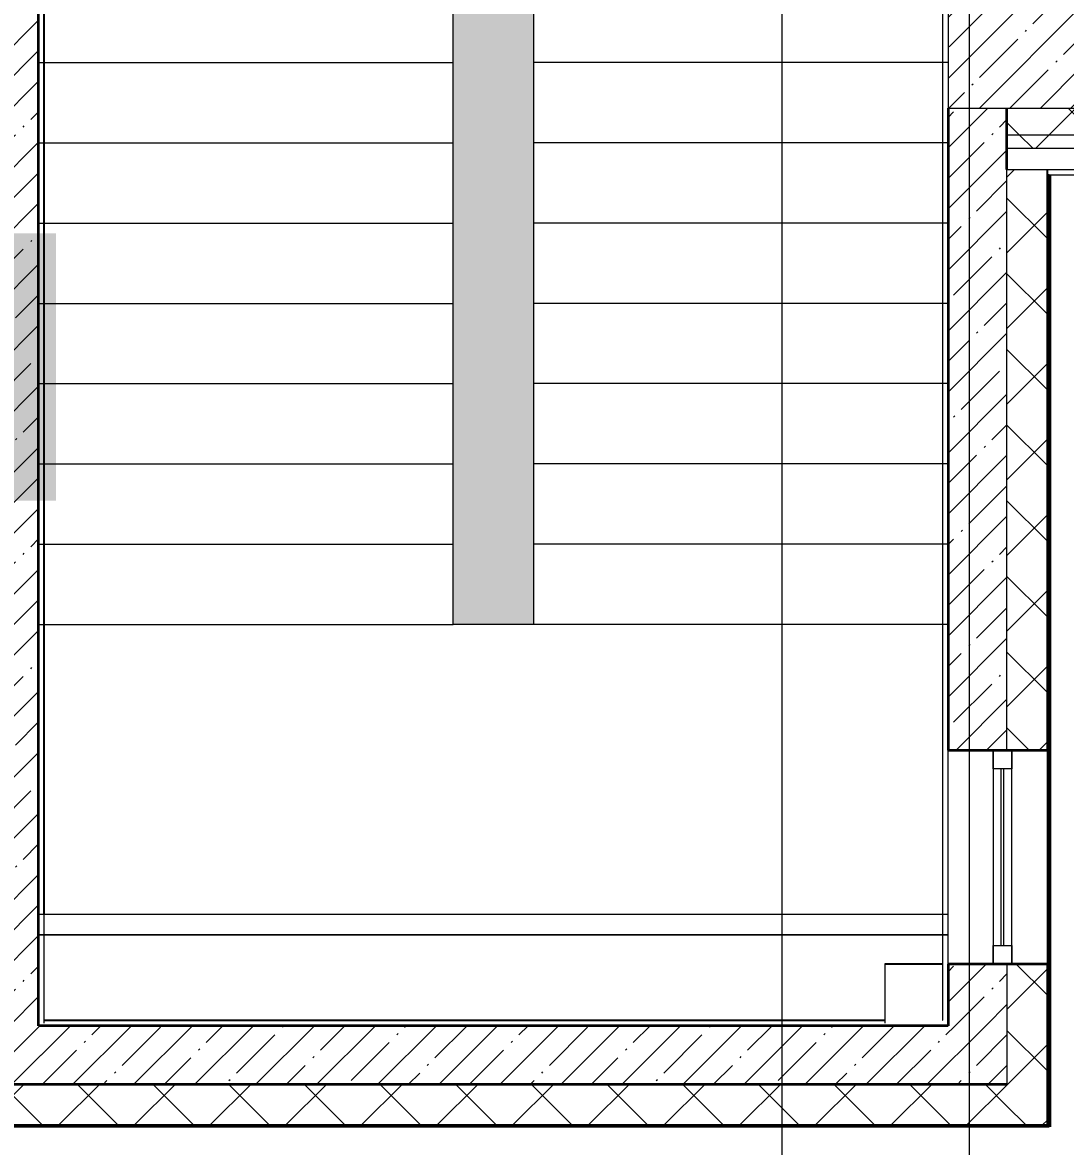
# Model space of a CAD drawing. Header units: millimetres. Extents: x 3914 to 443608, y -156176 to 78197.
# Drawn here: x 387440 to 391339, y -146308 to -142107 of the extents above; entities that cross this region are included whole.
import ezdxf

# ---------------------------------------------------------------- set-up
doc = ezdxf.new("R2010")
doc.units = ezdxf.units.MM
for name, color, linetype, lineweight in [('0) клиннинг', 90, 'Continuous', 60), ('A-GLAZ', 7, 'Continuous', 9), ('A-GLAZ-1', 7, 'Continuous', 5), ('A-WALL', 7, 'Continuous', 5), ('A-WALL-1', 7, 'Continuous', 35), ('I-WALL', 7, 'Continuous', 5), ('S-COLS', 7, 'Continuous', 9), ('S-COLS-1', 7, 'Continuous', 5), ('S-STRS', 7, 'Continuous', 9), ('Оси', 7, 'Continuous', 9)]:
    doc.layers.add(name, color=color, linetype=linetype, lineweight=lineweight)
doc.layers.add('A-AREA-PATT-3', color=7, linetype='Continuous', lineweight=5, true_color=0xe6fae8, transparency=1)
doc.layers.add('A-WALL-FNSH-1', color=9, linetype='Continuous', lineweight=5, true_color=0x808080)
doc.styles.add('СПДС', font='ГОСТ тип А.ttf', dxfattribs={"width": 0.9})
pattern_1 = [(45, (315419.7, -145976.68), (-141.42136, 141.42136), []), (135, (315419.7, -145976.68), (-141.42136, -141.42136), [])]
pattern_2 = [(45, (315419.7, -145976.68), (-114.04925, 114.04925), []), (45, (315533.75, -145976.68), (-114.04925, 114.04925), [201.612, -40.322, 6.706, -33.617])]

# ---------------------------------------------------------------- blocks, each defined once
blk = doc.blocks.new('BSC_Колонна _Прямоугольная - 500х500-V524-Объем проектирования 3 этажа')
at = {"layer": 'S-COLS-1'}
h = blk.add_hatch(dxfattribs=at)
h.set_pattern_fill('FP_17', color=256, style=0, pattern_type=2)
h.set_pattern_definition([(45, (-75730, -3800), (-114.04925, 114.04925), []), (45, (-75615.95, -3800), (-114.04925, 114.04925), [201.613, -40.323, 6.706, -33.617])])
h.paths.add_polyline_path([(-30, -250), (250, -250), (250, 250), (-250, 250), (-250, -250), (-42.6, -250)])
for p, q in [((250, 250), (-250, 250)), ((-250, 250), (-250, -250)), ((250, -250), (250, 250)), ((-250, -250), (250, -250))]:
    blk.add_line(p, q, dxfattribs=at)
blk = doc.blocks.new('120_Окно_СКБ_1Ст - 120_Окно_СКБ_1Ст 800х2500 EI30-23532001-Объем проектирования 3 этажа')
at = {"layer": 'A-GLAZ'}
for p, q in [((-400, -127), (-400, -57)), ((-400, -57), (-330, -57)), ((-330, -57), (-330, -127)), ((330, -127), (330, -57)), ((330, -57), (400, -57)), ((400, -57), (400, -127)), ((-330, -127), (-400, -127)), ((400, -127), (330, -127))]:
    blk.add_line(p, q, dxfattribs=at)
at = {"layer": 'A-GLAZ-1'}
for p, q in [((400, -57), (-400, -57)), ((330, -87), (-330, -87)), ((330, -97), (-330, -97)), ((-400, -127), (400, -127))]:
    blk.add_line(p, q, dxfattribs=at)
blk = doc.blocks.new('Зашивка приборов отопления38 - Зашивка приборов отопления-33325280-Объем проектирования 3 этажа')
at = {"layer": 'A-WALL'}
for p, q in [((120704.7, 18041.2), (120704.7, 17931.2)), ((120704.7, 17931.2), (124104.7, 17931.2)), ((124104.7, 17931.2), (120704.7, 17931.2)), ((120704.7, 17931.2), (120704.7, 17856.2)), ((120704.7, 17856.2), (124104.7, 17856.2))]:
    blk.add_line(p, q, dxfattribs=at)

msp = doc.modelspace()

# ---------------------------------------------------------------- hatches: boundary and pattern name
at = {"layer": 'A-AREA-PATT-3'}
msp.add_hatch(color=256, dxfattribs=at).paths.add_polyline_path([(389049.7, -144356.7), (389349.7, -144356.7), (389349.7, -140456.7), (389049.7, -140456.7), (389049.7, -144066.4)])
at = {"layer": 'A-WALL'}
h = msp.add_hatch(dxfattribs=at)
h.set_pattern_fill('FP_24', color=256, style=0, pattern_type=2)
h.set_pattern_definition(pattern_1)
h.paths.add_polyline_path([(399899.7, -142526.7), (400121.3, -142526.7), (400119.7, -142426.7), (399519.7, -142426.7), (399519.7, -142526.7), (399896.6, -142526.7)])
h.paths.add_polyline_path([(398619.7, -142526.7), (398619.7, -142426.7), (397719.7, -142426.7), (397721, -142526.7), (398536.8, -142526.7)])
h.paths.add_polyline_path([(396289.7, -142526.7), (396819.7, -142526.7), (396819.7, -142426.7), (395499.7, -142426.7), (395499.7, -142526.7), (396269.7, -142526.7)])
h.paths.add_polyline_path([(392282.1, -142526.7), (392499.7, -142526.7), (392499.7, -142426.7), (391119.7, -142426.7), (391119.7, -142526.7), (391419.7, -142526.7)])
h = msp.add_hatch(dxfattribs=at)
h.set_pattern_fill('FP_24', color=256, style=0, pattern_type=2)
h.set_pattern_definition(pattern_1)
h.paths.add_polyline_path([(399896.6, -142576.7), (400221.3, -142576.7), (400221.3, -142526.7), (399519.7, -142526.7), (399519.7, -142576.7)])
h.paths.add_polyline_path([(397719.7, -142576.7), (398619.7, -142576.7), (398619.7, -142526.7), (397719.7, -142526.7), (397719.7, -142546.2)])
h.paths.add_polyline_path([(396633.2, -142576.7), (396819.7, -142576.7), (396819.7, -142526.7), (395499.7, -142526.7), (395499.7, -142576.7), (395545.5, -142576.7)])
h.paths.add_polyline_path([(392499.7, -142576.7), (392499.7, -142526.7), (391119.7, -142526.7), (391119.7, -142576.7), (392282.1, -142576.7)])
h = msp.add_hatch(dxfattribs=at)
h.set_pattern_fill('FP_24', color=256, style=0, pattern_type=2)
h.set_pattern_definition(pattern_1)
h.paths.add_polyline_path([(391269.7, -146226.7), (391269.7, -145626.7), (391119.7, -145626.7), (391119.7, -146226.7)])
h.paths.add_polyline_path([(391269.7, -144826.7), (391269.7, -142656.7), (391119.7, -142656.7), (391119.7, -144826.7)])
h = msp.add_hatch(dxfattribs=at)
h.set_pattern_fill('FP_24', color=256, style=0, pattern_type=2)
h.set_pattern_definition(pattern_1)
h.paths.add_polyline_path([(390899.7, -146226.7), (391119.7, -146226.7), (391119.7, -146076.7), (386979.7, -146076.7), (386979.7, -146226.7), (389349.7, -146226.7)])
h.paths.add_polyline_path([(386027.4, -146226.7), (386079.7, -146226.7), (386079.7, -146076.7), (382479.7, -146076.7), (382479.7, -146226.7), (385755.5, -146226.7)])
h.paths.add_polyline_path([(381329.7, -146226.7), (381579.7, -146226.7), (381579.7, -146076.7), (380579.7, -146076.7), (380579.7, -146226.7), (380860.5, -146226.7)])
h.paths.add_polyline_path([(379129.7, -146226.7), (379679.7, -146226.7), (379679.7, -146076.7), (379129.7, -146076.7), (379129.7, -146094.7)])
h.paths.add_polyline_path([(376829.7, -146226.7), (377029.7, -146226.7), (377029.7, -146076.7), (376329.7, -146076.7), (376329.7, -146226.7)])
h.paths.add_polyline_path([(372702.2, -146226.7), (373229.7, -146226.7), (373229.7, -146076.7), (372046.8, -146076.7), (372046.8, -146226.7), (372329.7, -146226.7)])
at = {"layer": 'I-WALL'}
h = msp.add_hatch(dxfattribs=at)
h.set_pattern_fill('FP_1', color=256, style=0, pattern_type=2)
h.set_pattern_definition(pattern_2)
h.paths.add_polyline_path([(390899.7, -145856.7), (391119.7, -145856.7), (391119.7, -145626.7), (390899.7, -145626.7), (390899.7, -145836.7)])
h.paths.add_polyline_path([(390899.7, -144826.7), (391119.7, -144826.7), (391119.7, -142426.7), (390899.7, -142426.7), (390899.7, -144356.7)])
h.paths.add_polyline_path([(390899.7, -141926.7), (391119.7, -141926.7), (391119.7, -138076.7), (390899.7, -138076.7), (390899.7, -141492.9)])
h = msp.add_hatch(dxfattribs=at)
h.set_pattern_fill('FP_1', color=256, style=0, pattern_type=2)
h.set_pattern_definition(pattern_2)
h.paths.add_polyline_path([(387279.8, -145856.7), (387499.7, -145856.7), (387499.7, -138296.7), (387279.7, -138296.7), (387279.7, -145856.7)])
h = msp.add_hatch(dxfattribs=at)
h.set_pattern_fill('FP_1', color=256, style=0, pattern_type=2)
h.set_pattern_definition(pattern_2)
h.paths.add_polyline_path([(389349.7, -146076.7), (391119.7, -146076.7), (391119.7, -145856.7), (387279.7, -145856.7), (387279.7, -146076.7), (389049.7, -146076.7)])

# ---------------------------------------------------------------- linework, layer by layer
at = {"layer": '0) клиннинг'}
msp.add_lwpolyline([(391277.7, -146234.7), (391277.7, -142676.7)], dxfattribs=at)
at = {"layer": 'A-WALL'}
for p, q in [((391119.7, -142526.7), (392499.7, -142526.7)), ((391119.7, -142576.7), (392499.7, -142576.7)), ((391119.7, -142656.7), (392499.7, -142656.7)), ((391119.7, -144826.7), (391119.7, -142656.7)), ((391269.7, -144826.7), (391269.7, -142656.7)), ((391272.7, -144826.7), (391272.7, -142656.7)), ((391277.7, -142676.7), (391272.7, -142676.7)), ((390878.7, -145626.7), (390878.7, -145625.7)), ((391119.7, -145626.7), (391119.7, -146076.7)), ((391269.7, -146226.7), (391269.7, -145626.7)), ((391272.7, -146229.7), (391272.7, -145626.7)), ((387520.7, -145836.7), (387520.7, -145837.7)), ((386979.7, -146226.7), (391269.7, -146226.7)), ((386979.7, -146229.7), (391272.7, -146229.7))]:
    msp.add_line(p, q, dxfattribs=at)
at = {"layer": 'A-WALL-1'}
for p, q in [((387499.7, -145856.7), (387499.7, -138296.7)), ((390899.7, -142426.7), (390899.7, -144826.7)), ((391119.7, -142656.7), (391119.7, -142426.7)), ((390899.7, -144826.7), (391269.7, -144826.7)), ((391269.7, -145626.7), (390899.7, -145626.7)), ((390899.7, -145626.7), (390899.7, -145856.7)), ((390899.7, -145856.7), (387499.7, -145856.7)), ((391119.7, -146076.7), (386979.7, -146076.7))]:
    msp.add_line(p, q, dxfattribs=at)
at = {"layer": 'A-WALL-FNSH-1'}
for p, q in [((387519.7, -138316.7), (387519.7, -145846.7)), ((387520.7, -145836.7), (387520.7, -138317.7)), ((390878.7, -138317.7), (390878.7, -145625.7)), ((390879.7, -145836.2), (390879.7, -138316.7)), ((391277.7, -144826.7), (391277.7, -142676.7)), ((391277.7, -142676.7), (392499.7, -142676.7)), ((391269.7, -144826.7), (391277.7, -144826.7)), ((390663.7, -145625.7), (390663.7, -145836.7)), ((390878.7, -145625.7), (390663.7, -145625.7)), ((390664.7, -145846.7), (390664.7, -145626.7)), ((390664.7, -145626.7), (390878.7, -145626.7)), ((390878.7, -145626.7), (390878.7, -145836.2)), ((391277.7, -145626.7), (391269.7, -145626.7)), ((391277.7, -146234.7), (391277.7, -145626.7)), ((390663.7, -145836.7), (387520.7, -145836.7)), ((387520.7, -145846.7), (387520.7, -145837.7)), ((387520.7, -145837.7), (390663.7, -145837.7)), ((390663.7, -145837.7), (390663.7, -145846.7)), ((390878.7, -145836.2), (390879.7, -145836.2)), ((387519.7, -145846.7), (387520.7, -145846.7)), ((390663.7, -145846.7), (390664.7, -145846.7)), ((386979.7, -146234.7), (391277.7, -146234.7))]:
    msp.add_line(p, q, dxfattribs=at)
at = {"layer": 'I-WALL'}
for p, q in [((387520.1, -145441.7), (387520.1, -138317.7)), ((387521.1, -138317.7), (387521.1, -145441.7)), ((387520.1, -144346.2), (387521.1, -144346.2)), ((387520.1, -144666.7), (387521.1, -144666.7))]:
    msp.add_line(p, q, dxfattribs=at)
at = {"layer": 'S-STRS'}
for p, q in [((389049.7, -142256.7), (389049.7, -141956.7)), ((389349.7, -141956.7), (389349.7, -142256.7)), ((387499.7, -142256.7), (389049.7, -142256.7)), ((387499.7, -142256.7), (389049.7, -142256.7)), ((389049.7, -142556.7), (389049.7, -142256.7)), ((389349.7, -142256.7), (389349.7, -142556.7)), ((390899.7, -142256.7), (389349.7, -142256.7)), ((390899.7, -142256.7), (389349.7, -142256.7)), ((387499.7, -142556.7), (389049.7, -142556.7)), ((387499.7, -142556.7), (389049.7, -142556.7)), ((389049.7, -142856.7), (389049.7, -142556.7)), ((389349.7, -142556.7), (389349.7, -142856.7)), ((390899.7, -142556.7), (389349.7, -142556.7)), ((390899.7, -142556.7), (389349.7, -142556.7)), ((387499.7, -142856.7), (389049.7, -142856.7)), ((387499.7, -142856.7), (389049.7, -142856.7)), ((389049.7, -143156.7), (389049.7, -142856.7)), ((389349.7, -142856.7), (389349.7, -143156.7)), ((390899.7, -142856.7), (389349.7, -142856.7)), ((390899.7, -142856.7), (389349.7, -142856.7)), ((387499.7, -143156.7), (389049.7, -143156.7)), ((387499.7, -143156.7), (389049.7, -143156.7)), ((389049.7, -143456.7), (389049.7, -143156.7)), ((389349.7, -143156.7), (389349.7, -143456.7)), ((390899.7, -143156.7), (389349.7, -143156.7)), ((390899.7, -143156.7), (389349.7, -143156.7)), ((387499.7, -143456.7), (389049.7, -143456.7)), ((387499.7, -143456.7), (389049.7, -143456.7)), ((389049.7, -143756.7), (389049.7, -143456.7)), ((389349.7, -143456.7), (389349.7, -143756.7)), ((390899.7, -143456.7), (389349.7, -143456.7)), ((390899.7, -143456.7), (389349.7, -143456.7)), ((387499.7, -143756.7), (389049.7, -143756.7)), ((387499.7, -143756.7), (389049.7, -143756.7)), ((389049.7, -144056.7), (389049.7, -143756.7)), ((389349.7, -143756.7), (389349.7, -144056.7)), ((390899.7, -143756.7), (389349.7, -143756.7)), ((390899.7, -143756.7), (389349.7, -143756.7)), ((387499.7, -144056.7), (389049.7, -144056.7)), ((387499.7, -144056.7), (389049.7, -144056.7)), ((389049.7, -144356.7), (389049.7, -144056.7)), ((389349.7, -144056.7), (389349.7, -144356.7)), ((390899.7, -144056.7), (389349.7, -144056.7)), ((390899.7, -144056.7), (389349.7, -144056.7)), ((387499.7, -144356.7), (389049.7, -144356.7)), ((387499.7, -144356.7), (389049.7, -144356.7)), ((389349.7, -144356.7), (389049.7, -144356.7)), ((390899.7, -144356.7), (389349.7, -144356.7)), ((390899.7, -144356.7), (389349.7, -144356.7)), ((390899.7, -145441.7), (390899.7, -144826.7))]:
    msp.add_line(p, q, dxfattribs=at)
at = {"layer": 'Оси'}
for points in [[(390979.7, -147882.9), (390979.7, -142882.9), (390979.7, -123398.6), (390979.7, -118398.6)], [(390279.7, -147882.9), (390279.7, -142882.9), (390279.7, -123578.6), (390279.7, -118578.6)]]:
    msp.add_lwpolyline(points, dxfattribs=at)

# ---------------------------------------------------------------- block references
at = {"layer": 'A-GLAZ', "color": 3, "rotation": 270}
msp.add_blockref('120_Окно_СКБ_1Ст - 120_Окно_СКБ_1Ст 800х2500 EI30-23532001-Объем проектирования 3 этажа', (391194.7, -145226.7), dxfattribs=at)
at = {"layer": 'A-WALL', "rotation": 180}
msp.add_blockref('Зашивка приборов отопления38 - Зашивка приборов отопления-33325280-Объем проектирования 3 этажа', (511604.4, -127585.4), dxfattribs=at)
at = {"layer": 'S-COLS'}
msp.add_blockref('BSC_Колонна _Прямоугольная - 500х500-V524-Объем проектирования 3 этажа', (391149.7, -142176.7), dxfattribs=at)

# ---------------------------------------------------------------- texts
at = {"insert": (386218.5, -143144.6), "char_height": 500, "width": 1096.708, "attachment_point": 1, "style": 'СПДС', "bg_fill": 1, "box_fill_scale": 1.5, "bg_fill_color": 7, "bg_fill_true_color": 16777215, "bg_fill_transparency": 0}
msp.add_mtext('3.11', dxfattribs=at)

doc.saveas('drawing.dxf')
